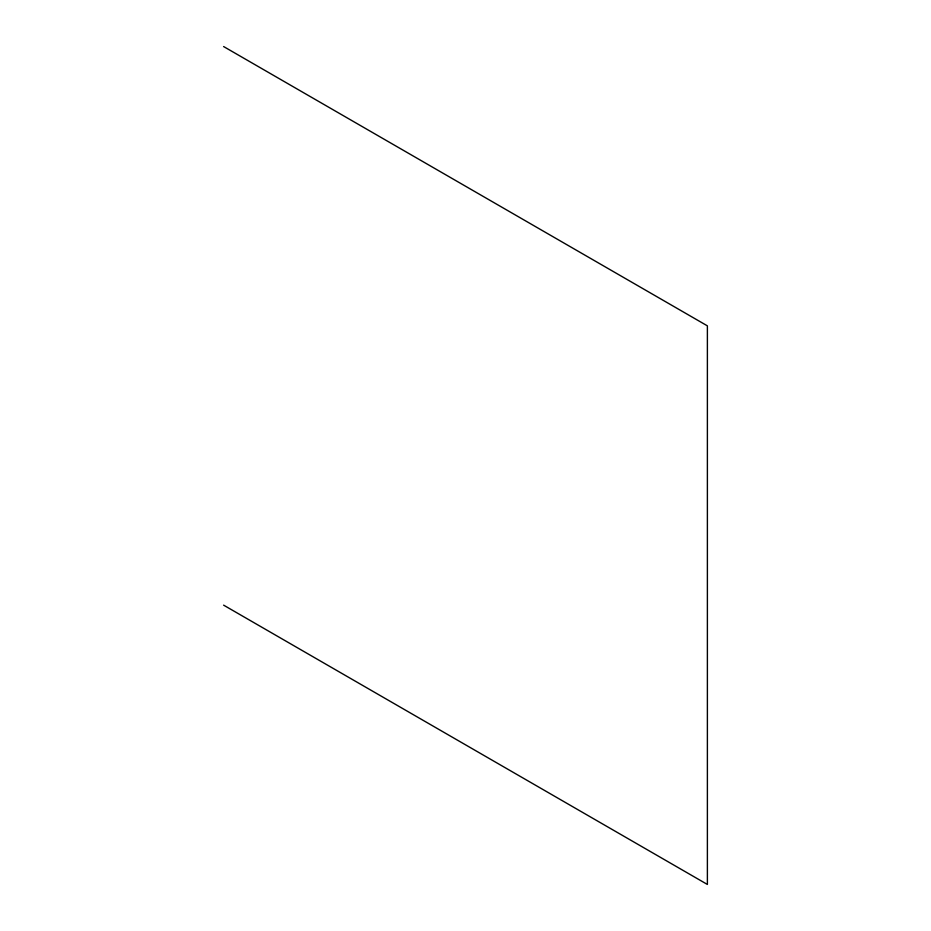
<?xml version="1.0" encoding="UTF-8"?>
<svg xmlns="http://www.w3.org/2000/svg" width="931" height="931" viewBox="0 0 931 931"><rect width="100%" height="100%" fill="white"/><g stroke="black" fill="none" stroke-linecap="round" stroke-linejoin="round"><path stroke-width="1.4" d="M223.615 46.55L707.385 325.85L707.385 884.45L223.615 605.15"/></g></svg>
